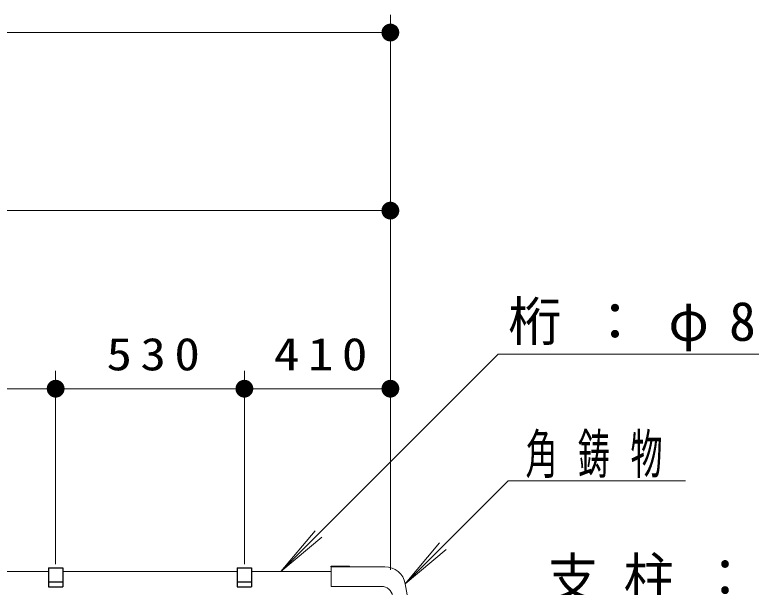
# Model space of a CAD drawing. Units: millimetres on the paper, scale 1:50. Extents: x -385 to 0, y 0 to 267.
# Drawn here: x -269.03 to -227.66, y 96.75 to 128.9 of the extents above; entities that cross this region are included whole.
import ezdxf

# ---------------------------------------------------------------- set-up
doc = ezdxf.new("R2010")
doc.units = ezdxf.units.MM
doc.layers.add('LY_1', color=7, linetype='Continuous', lineweight=13)
doc.styles.add('ＭＳ ゴシック', font='')
doc.styles.get('ＭＳ ゴシック').set_extended_font_data('MS Gothic')

# ---------------------------------------------------------------- blocks, each defined once
blk = doc.blocks.new('filled_dot')
at = {"color": 0, "linetype": 'Continuous', "lineweight": -2, "const_width": 1.25}
blk.add_lwpolyline([(-0.625, 0, 1), (0.625, 0, 1)], format="xyb", close=True, dxfattribs=at)

msp = doc.modelspace()

# ---------------------------------------------------------------- linework, layer by layer
at = {"layer": 'LY_1'}
for p, q in [((-247.93, 118.901), (-247.93, 128.901)), ((-349.63, 127.901), (-247.93, 127.901)), ((-247.93, 108.901), (-247.93, 118.901)), ((-302.63, 117.901), (-247.93, 117.901)), ((-241.866, 109.841), (-254.08, 97.627)), ((-241.866, 109.841), (-208.312, 109.841)), ((-266.73, 98.056), (-266.73, 108.901)), ((-256.13, 98.056), (-256.13, 108.901)), ((-247.93, 97.736), (-247.93, 108.901)), ((-278.73, 107.901), (-266.73, 107.901)), ((-266.73, 107.901), (-256.13, 107.901)), ((-256.13, 107.901), (-247.93, 107.901)), ((-241.312, 102.729), (-247.095, 96.946)), ((-241.312, 102.729), (-231.345, 102.729)), ((-254.08, 97.627), (-252.152, 99.925)), ((-254.08, 97.627), (-251.782, 99.555)), ((-247.095, 96.946), (-245.166, 99.244)), ((-247.095, 96.946), (-244.797, 98.875)), ((-251.251, 97.941), (-250.256, 97.941)), ((-251.251, 97.901), (-251.251, 96.801)), ((-251.251, 97.901), (-248.232, 97.901)), ((-267.13, 97.627), (-278.33, 97.627)), ((-256.53, 97.627), (-266.33, 97.627)), ((-251.251, 97.627), (-255.73, 97.627)), ((-247.095, 96.946), (-246.792, 95.232)), ((-251.251, 96.801), (-248.434, 96.801))]:
    msp.add_line(p, q, dxfattribs=at)
at = {"layer": 'LY_1', "lineweight": 25}
for p, q in [((-267.13, 97.836), (-267.13, 96.766)), ((-267.13, 97.836), (-266.33, 97.836)), ((-266.33, 97.836), (-266.33, 96.766)), ((-256.53, 97.836), (-256.53, 96.766)), ((-256.53, 97.836), (-255.73, 97.836)), ((-255.73, 97.836), (-255.73, 96.766)), ((-251.251, 97.901), (-251.251, 97.941)), ((-267.13, 97.056), (-266.33, 97.056)), ((-256.53, 97.056), (-255.73, 97.056)), ((-267.13, 96.766), (-266.33, 96.766)), ((-256.53, 96.766), (-255.73, 96.766))]:
    msp.add_line(p, q, dxfattribs=at)
at = {"layer": 'LY_1'}
for centre, radius, start, end in [((-250.256, 97.921), 0.02, 19.4712, 90), ((-250.199, 97.941), 0.04, 199.4712, 270), ((-248.232, 96.746), 1.155, 10, 90), ((-248.434, 96.161), 0.64, 10, 90)]:
    msp.add_arc(centre, radius, start, end, dxfattribs=at)

# ---------------------------------------------------------------- block references
at = {"layer": 'LY_1', "xscale": 0.4, "yscale": 0.4, "rotation": 180}
for p in [(-247.93, 127.901), (-247.93, 117.901), (-266.73, 107.901), (-256.13, 107.901), (-247.93, 107.901)]:
    msp.add_blockref('filled_dot', p, dxfattribs=at)
at = {"layer": 'LY_1', "xscale": 0.4, "yscale": 0.4}
for p in [(-266.73, 107.901), (-256.13, 107.901)]:
    msp.add_blockref('filled_dot', p, dxfattribs=at)

# ---------------------------------------------------------------- texts
at = {"layer": 'LY_1', "style": 'ＭＳ ゴシック'}
for s, insert, char_height, attachment_point in [('\\T1.5;桁：φ89.1×4.2', (-241.312, 109.991), 2.199, 7), ('\\T1.33;\\W1.15;530', (-261.015, 108.901), 1.833, 8), ('\\T1.33;\\W1.15;410', (-251.609, 108.901), 1.833, 8), ('\\T1.64;\\W0.6;角鋳物', (-240.345, 102.879), 2.199, 7), ('\\T1.5;\\W0.95;支柱：φ60.5×3.8', (-239.106, 95.604), 2.199, 7)]:
    msp.add_mtext(s, dxfattribs=dict(at, insert=insert, char_height=char_height, attachment_point=attachment_point))

doc.saveas('drawing.dxf')
